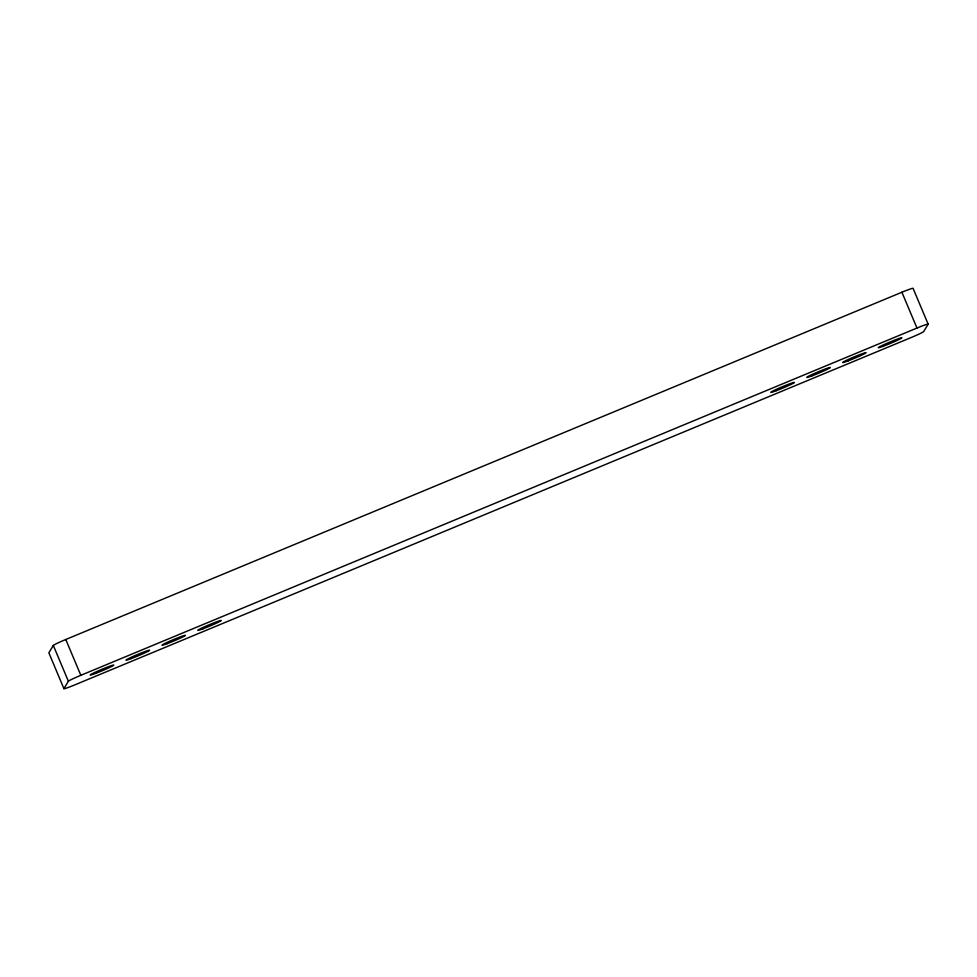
<?xml version="1.0" encoding="UTF-8"?>
<svg xmlns="http://www.w3.org/2000/svg" width="977" height="977" viewBox="0 0 977 977"><rect width="100%" height="100%" fill="white"/><g stroke="black" fill="none" stroke-linecap="round" stroke-linejoin="round"><path stroke-width="1.47" d="M53.32 645.443L48.85 652.819L63.908 688.626A12.835 0.721 -22.8 0 0 75.095 684.767L911.223 337.505A12.835 0.721 -22.8 0 0 923.68 331.557L928.15 324.181L913.092 288.374A12.835 0.721 -22.8 0 0 901.905 292.233L65.777 639.495A12.835 0.721 -22.8 0 0 53.32 645.443L68.378 681.25L63.908 688.626M68.378 681.25A12.835 0.721 -22.8 0 1 80.835 675.302L916.963 328.052A12.835 0.721 -22.8 0 1 928.15 324.181M901.905 292.233L916.963 328.052M65.777 639.495L80.835 675.302M95.502 673.422A12.835 0.721 -22.8 0 0 113.784 665.154A12.835 0.721 -22.8 0 0 96.601 671.614A12.835 0.721 -22.8 0 0 95.502 673.422M131.187 658.596A12.835 0.721 -22.8 0 0 149.603 650.291A12.835 0.721 -22.8 0 0 132.579 656.666A12.835 0.721 -22.8 0 0 131.187 658.596M167.152 643.66A12.835 0.721 -22.8 0 0 185.435 635.404A12.835 0.721 -22.8 0 0 168.252 641.865A12.835 0.721 -22.8 0 0 167.152 643.66M202.984 628.785A12.835 0.721 -22.8 0 0 221.254 620.517A12.835 0.721 -22.8 0 0 204.071 626.99A12.835 0.721 -22.8 0 0 202.984 628.785M776.165 390.739A12.835 0.721 -22.8 0 0 794.435 382.471A12.835 0.721 -22.8 0 0 777.252 388.931A12.835 0.721 -22.8 0 0 776.165 390.739M811.985 375.852A12.835 0.721 -22.8 0 0 830.267 367.596A12.835 0.721 -22.8 0 0 813.072 374.057A12.835 0.721 -22.8 0 0 811.985 375.852M848.036 360.892A12.835 0.721 -22.8 0 0 866.098 352.685A12.835 0.721 -22.8 0 0 848.659 359.292A12.835 0.721 -22.8 0 0 848.036 360.892M883.013 346.334A12.835 0.721 -22.8 0 0 901.844 337.908A12.835 0.721 -22.8 0 0 885.406 343.989A12.835 0.721 -22.8 0 0 883.013 346.334"/></g></svg>
